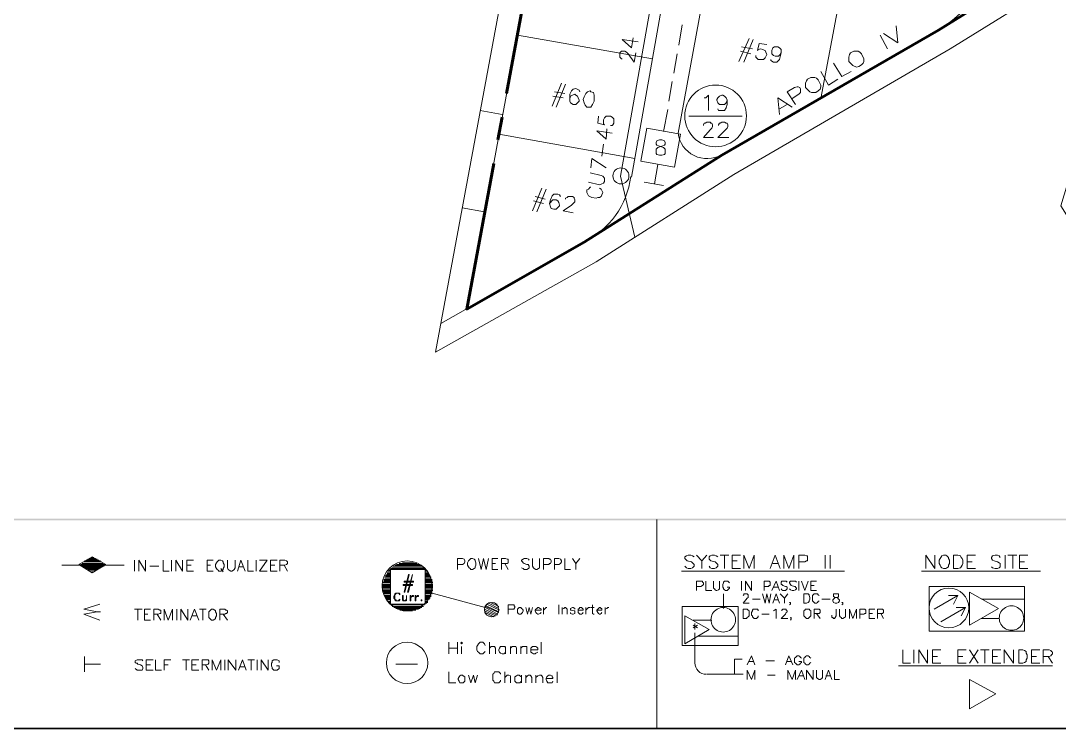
# Model space of a CAD drawing. Header units: millimetres. Extents: x 3.6 to 37.8, y 0.6 to 28.7.
# Drawn here: x 12.86 to 17.98, y 0.56 to 4.05 of the extents above; entities that cross this region are included whole.
import ezdxf

# ---------------------------------------------------------------- set-up
doc = ezdxf.new("R2010")
doc.units = ezdxf.units.MM
for name, color, linetype in [('PDF_0', 7, 'Continuous'), ('PDF_S102$BOUNDARY-NODE', 3, 'Continuous'), ('PDF_S102$NAME-ROAD', 7, 'Continuous'), ('PDF_S102$Passives-TapOffs', 7, 'Continuous'), ('PDF_S102$POLE', 7, 'Continuous'), ('PDF_S102$STRAND', 7, 'Continuous'), ('PDF_S102$Symbols-SelfTerminating', 7, 'Continuous')]:
    doc.layers.add(name, color=color, linetype=linetype)
for name, color, linetype, true_color in [('PDF_S102$Cable-565', 23, 'Continuous', 0xdd8a6d), ('PDF_S102$LOTS', 254, 'Continuous', 0xdcdcdc), ('PDF_S102$ROAD', 8, 'Continuous', 0x7f7f7f), ('PDF_S102$SDU', 157, 'Continuous', 0x396472), ('PDF_S102$Symbols-EndOfLine', 15, 'Continuous', 0x944a4a)]:
    doc.layers.add(name, color=color, linetype=linetype, true_color=true_color)

msp = doc.modelspace()

# ---------------------------------------------------------------- linework, layer by layer
at = {"layer": 'PDF_0', "lineweight": 0, "const_width": 0.00834}
msp.add_lwpolyline([(37.81912, 0.56017), (37.81912, 28.6618), (3.62095, 28.6618), (3.62095, 0.56017)], close=True, dxfattribs=at)
at = {"layer": 'PDF_0', "lineweight": 9}
for points in [[(16.18099, 9.11284), (16.10593, 8.90851), (14.9008, 2.41582), (15.6931, 2.86201), (16.37281, 3.29152), (17.44033, 3.91285), (17.97826, 4.24645), (18.54955, 4.14637), (18.4453, 3.58342), (18.05749, 3.37075), (17.9866, 3.13723), (18.2785, 2.67019), (18.44947, 2.31157), (18.80809, 1.63186), (20.10496, 2.37829), (20.155, 2.65351), (20.62621, 2.56594), (20.80969, 2.31574)], [(15.99334, 1.59016), (15.99334, 0.56017)]]:
    msp.add_lwpolyline(points, dxfattribs=at)
at = {"layer": 'PDF_0', "color": 8, "lineweight": 0, "true_color": 0x7f7f7f}
for points in [[(13.20778, 1.32745), (13.2745, 1.36915), (13.20778, 1.40668), (13.14106, 1.36915)], [(13.83328, 1.39), (13.82911, 1.38583), (13.82494, 1.38166), (13.82077, 1.37749), (13.8166, 1.36915), (13.8166, 1.35664), (13.82077, 1.3483), (13.82494, 1.34413), (13.82911, 1.33996), (13.83328, 1.33579), (13.84162, 1.33579), (13.84996, 1.33996), (13.85413, 1.34413), (13.85413, 1.3483), (13.8583, 1.35664), (13.8583, 1.36915), (13.85413, 1.37749), (13.85413, 1.38166), (13.84996, 1.38583), (13.84162, 1.39)], [(15.07594, 1.39834), (15.07177, 1.39417), (15.0676, 1.39), (15.06343, 1.38583), (15.05926, 1.37749), (15.05926, 1.36498), (15.06343, 1.35664), (15.0676, 1.35247), (15.07177, 1.3483), (15.07594, 1.34413), (15.08428, 1.34413), (15.09262, 1.3483), (15.09679, 1.35247), (15.09679, 1.35664), (15.10096, 1.36498), (15.10096, 1.37749), (15.09679, 1.38583), (15.09679, 1.39), (15.09262, 1.39417), (15.08428, 1.39834)], [(17.40697, 1.41502), (17.39863, 1.41085), (17.39446, 1.40251), (17.39029, 1.39834), (17.38612, 1.39), (17.38612, 1.37332), (17.39029, 1.36498), (17.39446, 1.35664), (17.39863, 1.35247), (17.40697, 1.3483), (17.41948, 1.3483), (17.42365, 1.35247), (17.43199, 1.35664), (17.43199, 1.36498), (17.43616, 1.37332), (17.43616, 1.39), (17.43199, 1.39834), (17.43199, 1.40251), (17.42365, 1.41085), (17.41948, 1.41502)], [(17.45701, 1.3483), (17.45701, 1.41502), (17.47786, 1.41502), (17.49037, 1.41085), (17.49454, 1.40251), (17.49871, 1.39834), (17.50288, 1.39), (17.50288, 1.37332), (17.49871, 1.36498), (17.49454, 1.35664), (17.49037, 1.35247), (17.47786, 1.3483)], [(14.67979, 1.17316), (14.67979, 1.34413), (14.85076, 1.34413), (14.85076, 1.17316)], [(14.76736, 1.31911), (14.74651, 1.23154), (14.75068, 1.23154), (14.77153, 1.31911)], [(14.74651, 1.28158), (14.79238, 1.28158), (14.79238, 1.28575), (14.74651, 1.28575)], [(14.78821, 1.31911), (14.76319, 1.23154), (14.76736, 1.23154)], [(14.74234, 1.2649), (14.78821, 1.2649), (14.78821, 1.26907), (14.74234, 1.26907)], [(17.80729, 1.03972), (17.33608, 1.03972), (17.33608, 1.26073), (17.80729, 1.26073)], [(17.53624, 1.23154), (17.53624, 1.06891), (17.67802, 1.15231)], [(14.72566, 1.19818), (14.72149, 1.19401), (14.71732, 1.18984), (14.70898, 1.18984), (14.70481, 1.19401), (14.70064, 1.19818), (14.70064, 1.20235), (14.70064, 1.21069), (14.70064, 1.21903), (14.70481, 1.2232), (14.70898, 1.22737), (14.71732, 1.22737), (14.72149, 1.2232), (14.72566, 1.21903), (14.72566, 1.2232), (14.72149, 1.22737), (14.71732, 1.22737), (14.70898, 1.22737), (14.70481, 1.22737), (14.70064, 1.2232), (14.70064, 1.21903), (14.69647, 1.21069), (14.69647, 1.20235), (14.70064, 1.19818), (14.70064, 1.19401), (14.70481, 1.18984), (14.70898, 1.18984), (14.71732, 1.18984), (14.72149, 1.18984), (14.72566, 1.19401)], [(14.75902, 1.19401), (14.75485, 1.19401), (14.75068, 1.18984), (14.74651, 1.18984), (14.74234, 1.19401), (14.74234, 1.21486), (14.73817, 1.21486), (14.73817, 1.19401), (14.74234, 1.18984), (14.75068, 1.18984), (14.75485, 1.18984)], [(14.75902, 1.18984), (14.75902, 1.21486)], [(14.77987, 1.18984), (14.77987, 1.21486), (14.7757, 1.21486), (14.7757, 1.18984)], [(14.79238, 1.21486), (14.79238, 1.21069), (14.78821, 1.21069), (14.78404, 1.21069), (14.77987, 1.20652), (14.77987, 1.20235), (14.77987, 1.21069), (14.78404, 1.21069), (14.78821, 1.21486)], [(14.80489, 1.18984), (14.80489, 1.21486), (14.80072, 1.21486), (14.80072, 1.18984)], [(14.8174, 1.21486), (14.8174, 1.21069), (14.81323, 1.21069), (14.80906, 1.21069), (14.80489, 1.20652), (14.80489, 1.20235), (14.80489, 1.21069), (14.80906, 1.21069), (14.81323, 1.21486)], [(14.82991, 1.19401), (14.82991, 1.18984), (14.83408, 1.18984), (14.83408, 1.19401), (14.82991, 1.19401), (14.82991, 1.18984), (14.83408, 1.18984), (14.83408, 1.19401)], [(16.71892, 1.17733), (16.71892, 1.2232), (16.73143, 1.2232), (16.73977, 1.2232), (16.74394, 1.21903), (16.74394, 1.21486), (16.74811, 1.20652), (16.74811, 1.19818), (16.74394, 1.18984), (16.74394, 1.18567), (16.73977, 1.1815), (16.73143, 1.17733)], [(16.87321, 1.2232), (16.86487, 1.2232), (16.86487, 1.21903), (16.86487, 1.21486), (16.86487, 1.21069), (16.87321, 1.20652), (16.88155, 1.20652), (16.88572, 1.20235), (16.88989, 1.19818), (16.89406, 1.19401), (16.89406, 1.18984), (16.88989, 1.1815), (16.88155, 1.17733), (16.87321, 1.17733), (16.86487, 1.1815), (16.8607, 1.18984), (16.8607, 1.19401), (16.86487, 1.19818), (16.86904, 1.20235), (16.87738, 1.20652), (16.88572, 1.20652), (16.88989, 1.21069), (16.88989, 1.21486), (16.88989, 1.21903), (16.88989, 1.2232), (16.88155, 1.2232)], [(13.79575, 1.14814), (13.79158, 1.14397), (13.78741, 1.1398), (13.78324, 1.13563), (13.78324, 1.12729), (13.78324, 1.11478), (13.78324, 1.10644), (13.78741, 1.10227), (13.79158, 1.0981), (13.79575, 1.09393), (13.80409, 1.09393), (13.81243, 1.0981), (13.8166, 1.10227), (13.8166, 1.10644), (13.82077, 1.11478), (13.82077, 1.12729), (13.8166, 1.13563), (13.8166, 1.1398), (13.81243, 1.14397), (13.80409, 1.14814)], [(15.31363, 1.15648), (15.30946, 1.15231), (15.30529, 1.14814), (15.30529, 1.14397), (15.30529, 1.1398), (15.30529, 1.13146), (15.30946, 1.12729), (15.31363, 1.12312), (15.32197, 1.12312), (15.32614, 1.12729), (15.33031, 1.13146), (15.33448, 1.1398), (15.33448, 1.14397), (15.33031, 1.14814), (15.32614, 1.15231), (15.32197, 1.15648)], [(16.39366, 0.96883), (16.11844, 0.96883), (16.11844, 1.16065), (16.39366, 1.16065)], [(16.41868, 1.10227), (16.41868, 1.14814), (16.43536, 1.14814), (16.43953, 1.14814), (16.4437, 1.14397), (16.44787, 1.1398), (16.44787, 1.13146), (16.44787, 1.11895), (16.44787, 1.11478), (16.4437, 1.11061), (16.43953, 1.10644), (16.43536, 1.10227)], [(16.73143, 1.14814), (16.72726, 1.14814), (16.72309, 1.14397), (16.71892, 1.1398), (16.71892, 1.13146), (16.71892, 1.11895), (16.71892, 1.11478), (16.72309, 1.11061), (16.72726, 1.10644), (16.73143, 1.10227), (16.73977, 1.10227), (16.74394, 1.10644), (16.74811, 1.11061), (16.75228, 1.11478), (16.75228, 1.11895), (16.75228, 1.13146), (16.75228, 1.1398), (16.74811, 1.14397), (16.74394, 1.14814), (16.73977, 1.14814)], [(16.13095, 0.97717), (16.13095, 1.11478), (16.25188, 1.04806)], [(15.0259, 0.98134), (15.03007, 0.97717), (15.03424, 0.98134), (15.03007, 0.98551)], [(17.7781, 0.88126), (17.7781, 0.94798), (17.79895, 0.94798), (17.80729, 0.94381), (17.81563, 0.93964), (17.81563, 0.9313), (17.8198, 0.92296), (17.8198, 0.90628), (17.81563, 0.89794), (17.81563, 0.8896), (17.80729, 0.88543), (17.79895, 0.88126)], [(15.0259, 0.82288), (15.02173, 0.81871), (15.01756, 0.81454), (15.01339, 0.8062), (15.01339, 0.80203), (15.01756, 0.79369), (15.02173, 0.78535), (15.0259, 0.78535), (15.03424, 0.78535), (15.03841, 0.78535), (15.04675, 0.79369), (15.04675, 0.80203), (15.04675, 0.8062), (15.04675, 0.81454), (15.03841, 0.81871), (15.03424, 0.82288)], [(17.66551, 0.73114), (17.53624, 0.80203), (17.53624, 0.65608)]]:
    msp.add_lwpolyline(points, close=True, dxfattribs=at)
for points in [[(13.17025, 1.38583), (13.24948, 1.38583)], [(13.17859, 1.39), (13.24114, 1.39)], [(13.18693, 1.39417), (13.2328, 1.39417)], [(13.19527, 1.39834), (13.22446, 1.39834)], [(13.20361, 1.40251), (13.21612, 1.40251)], [(13.41628, 1.39), (13.41628, 1.33579)], [(13.43713, 1.33579), (13.43713, 1.39), (13.47049, 1.33579), (13.47049, 1.39)], [(13.55806, 1.39), (13.55806, 1.33579), (13.58725, 1.33579)], [(13.59976, 1.39), (13.59976, 1.33579)], [(13.62061, 1.33579), (13.62061, 1.39), (13.65397, 1.33579), (13.65397, 1.39)], [(13.70818, 1.33579), (13.67482, 1.33579), (13.67482, 1.39), (13.70818, 1.39)], [(13.80409, 1.33579), (13.7749, 1.33579), (13.7749, 1.39), (13.80409, 1.39)], [(13.87498, 1.39), (13.87498, 1.35247), (13.87915, 1.34413), (13.88332, 1.33996), (13.89166, 1.33579), (13.89583, 1.33579), (13.90417, 1.33996), (13.90834, 1.34413), (13.91251, 1.35247), (13.91251, 1.39)], [(13.92502, 1.33579), (13.9417, 1.39), (13.96255, 1.33579)], [(13.97506, 1.39), (13.97506, 1.33579), (14.00425, 1.33579)], [(14.01676, 1.39), (14.01676, 1.33579)], [(14.07097, 1.33579), (14.03344, 1.33579), (14.07097, 1.39), (14.03344, 1.39)], [(14.12101, 1.33579), (14.08765, 1.33579), (14.08765, 1.39), (14.12101, 1.39)], [(14.13352, 1.33579), (14.13352, 1.39), (14.15854, 1.39), (14.16688, 1.38583), (14.17105, 1.38166), (14.17105, 1.37332), (14.16688, 1.36915), (14.15854, 1.36498), (14.13352, 1.36498)], [(15.00922, 1.34413), (15.00922, 1.39834), (15.03424, 1.39834), (15.04258, 1.39417), (15.04675, 1.38583), (15.04675, 1.38166), (15.04258, 1.37332), (15.03424, 1.36915), (15.00922, 1.36915)], [(15.11347, 1.39834), (15.12598, 1.34413), (15.13849, 1.39834), (15.151, 1.34413), (15.16351, 1.39834)], [(15.20938, 1.34413), (15.18019, 1.34413), (15.18019, 1.39834), (15.20938, 1.39834)], [(15.22606, 1.34413), (15.22606, 1.39834), (15.24691, 1.39834), (15.25525, 1.39417), (15.25942, 1.39417), (15.25942, 1.38583), (15.25942, 1.38166), (15.25942, 1.37749), (15.25525, 1.37332), (15.24691, 1.37332), (15.22606, 1.37332)], [(15.36367, 1.39), (15.3595, 1.39417), (15.35116, 1.39834), (15.33865, 1.39834), (15.33448, 1.39417), (15.32614, 1.39), (15.32614, 1.38583), (15.33031, 1.38166), (15.33448, 1.37749), (15.33865, 1.37332), (15.35116, 1.36915), (15.3595, 1.36915), (15.3595, 1.36498), (15.36367, 1.36081), (15.36367, 1.35247), (15.3595, 1.3483), (15.35116, 1.34413), (15.33865, 1.34413), (15.33448, 1.3483), (15.32614, 1.35247)], [(15.38035, 1.39834), (15.38035, 1.36081), (15.38452, 1.35247), (15.38869, 1.3483), (15.39703, 1.34413), (15.4012, 1.34413), (15.40954, 1.3483), (15.41371, 1.35247), (15.41371, 1.36081), (15.41371, 1.39834)], [(15.43456, 1.34413), (15.43456, 1.39834), (15.45958, 1.39834), (15.46375, 1.39417), (15.46792, 1.39417), (15.47209, 1.38583), (15.47209, 1.38166), (15.46792, 1.37332), (15.46375, 1.37332), (15.45958, 1.36915), (15.43456, 1.36915)], [(15.48877, 1.34413), (15.48877, 1.39834), (15.50962, 1.39834), (15.51796, 1.39417), (15.52213, 1.38583), (15.52213, 1.38166), (15.51796, 1.37332), (15.50962, 1.36915), (15.48877, 1.36915)], [(15.53881, 1.39834), (15.53881, 1.34413), (15.568, 1.34413)], [(15.57634, 1.39834), (15.59302, 1.37332), (15.59302, 1.34413)], [(15.61387, 1.39834), (15.59302, 1.37332)], [(16.17682, 1.40668), (16.16848, 1.41085), (16.16014, 1.41502), (16.14763, 1.41502), (16.13929, 1.41085), (16.13095, 1.40668), (16.13095, 1.39834), (16.13512, 1.39417), (16.13929, 1.39), (16.14346, 1.38583), (16.16431, 1.38166), (16.16848, 1.37749), (16.17265, 1.37332), (16.17682, 1.36915), (16.17682, 1.36081), (16.16848, 1.35247), (16.16014, 1.3483), (16.14763, 1.3483), (16.13929, 1.35247), (16.13095, 1.36081)], [(16.18933, 1.41502), (16.21435, 1.38583), (16.21435, 1.3483)], [(16.23937, 1.41502), (16.21435, 1.38583)], [(16.29358, 1.40668), (16.28524, 1.41085), (16.2769, 1.41502), (16.26439, 1.41502), (16.25605, 1.41085), (16.25188, 1.40668), (16.25188, 1.39834), (16.25188, 1.39417), (16.25605, 1.39), (16.26022, 1.38583), (16.28107, 1.38166), (16.28524, 1.37749), (16.28941, 1.37332), (16.29358, 1.36915), (16.29358, 1.36081), (16.28524, 1.35247), (16.2769, 1.3483), (16.26439, 1.3483), (16.25605, 1.35247), (16.25188, 1.36081)], [(16.30609, 1.41502), (16.34779, 1.41502)], [(16.32694, 1.41502), (16.32694, 1.3483)], [(16.40617, 1.3483), (16.36447, 1.3483), (16.36447, 1.41502), (16.40617, 1.41502)], [(16.36447, 1.38583), (16.38949, 1.38583)], [(16.42285, 1.3483), (16.42285, 1.41502), (16.44787, 1.3483), (16.47289, 1.41502), (16.47289, 1.3483)], [(16.55212, 1.3483), (16.57714, 1.41502), (16.60216, 1.3483)], [(16.61884, 1.3483), (16.61884, 1.41502), (16.64386, 1.3483), (16.66888, 1.41502), (16.66888, 1.3483)], [(16.6939, 1.3483), (16.6939, 1.41502), (16.72309, 1.41502), (16.73143, 1.41085), (16.7356, 1.41085), (16.7356, 1.40251), (16.7356, 1.39417), (16.7356, 1.38583), (16.73143, 1.38583), (16.72309, 1.38166), (16.6939, 1.38166)], [(16.82317, 1.41502), (16.82317, 1.3483)], [(16.84819, 1.41502), (16.84819, 1.3483)], [(17.3194, 1.3483), (17.3194, 1.41502), (17.36527, 1.3483), (17.36527, 1.41502)], [(17.56543, 1.3483), (17.52373, 1.3483), (17.52373, 1.41502), (17.56543, 1.41502)], [(17.68636, 1.40251), (17.68219, 1.41085), (17.67385, 1.41502), (17.66134, 1.41502), (17.64883, 1.41085), (17.64466, 1.40251), (17.64466, 1.39834), (17.64883, 1.39), (17.65717, 1.38583), (17.67385, 1.38166), (17.68219, 1.37749), (17.68636, 1.37332), (17.68636, 1.36915), (17.68636, 1.35664), (17.68219, 1.35247), (17.67385, 1.3483), (17.66134, 1.3483), (17.64883, 1.35247), (17.64466, 1.35664)], [(17.71138, 1.41502), (17.71138, 1.3483)], [(17.72389, 1.41502), (17.76976, 1.41502)], [(17.74891, 1.41502), (17.74891, 1.3483)], [(17.82397, 1.3483), (17.78227, 1.3483), (17.78227, 1.41502), (17.82397, 1.41502)], [(13.05766, 1.36498), (13.36624, 1.36498)], [(13.14523, 1.36498), (13.2745, 1.36498)], [(13.1494, 1.36915), (13.27033, 1.36915)], [(13.15357, 1.36081), (13.26616, 1.36081)], [(13.15774, 1.37332), (13.26199, 1.37332)], [(13.16191, 1.35664), (13.25782, 1.35664)], [(13.16608, 1.38166), (13.25365, 1.38166)], [(13.17025, 1.35247), (13.24948, 1.35247)], [(13.17859, 1.3483), (13.24114, 1.3483)], [(13.18693, 1.34413), (13.2328, 1.34413)], [(13.19527, 1.33996), (13.22446, 1.33996)], [(13.49134, 1.36081), (13.53721, 1.36081)], [(13.67482, 1.36498), (13.69567, 1.36498)], [(13.7749, 1.36498), (13.79158, 1.36498)], [(13.84162, 1.3483), (13.85413, 1.33162)], [(13.92919, 1.35664), (13.95421, 1.35664)], [(14.08765, 1.36498), (14.1085, 1.36498)], [(14.15437, 1.36498), (14.17105, 1.33579)], [(14.66728, 1.33579), (14.67979, 1.33579)], [(14.67145, 1.33996), (14.67979, 1.33996)], [(14.67562, 1.34413), (14.67979, 1.34413)], [(14.67979, 1.3483), (14.85076, 1.3483)], [(14.68813, 1.35247), (14.84242, 1.35247)], [(14.6923, 1.36081), (14.83825, 1.36081)], [(14.70064, 1.36498), (14.82991, 1.36498)], [(14.70898, 1.36915), (14.82157, 1.36915)], [(14.72149, 1.37332), (14.80906, 1.37332)], [(14.73817, 1.37749), (14.79238, 1.37749)], [(14.85076, 1.34413), (14.85493, 1.34413)], [(14.85076, 1.33996), (14.8591, 1.33996)], [(14.85076, 1.33579), (14.86327, 1.33579)], [(15.18019, 1.37332), (15.19687, 1.37332)], [(15.24274, 1.37332), (15.25942, 1.34413)], [(16.11427, 1.33579), (16.91908, 1.33579)], [(16.56463, 1.37332), (16.59382, 1.37332)], [(17.29855, 1.33579), (17.88652, 1.33579)], [(17.52373, 1.38166), (17.54875, 1.38166)], [(17.78227, 1.38166), (17.80729, 1.38166)], [(13.20361, 1.33162), (13.21612, 1.33162)], [(14.64226, 1.28158), (14.67979, 1.28158)], [(14.64643, 1.29409), (14.67979, 1.29409)], [(14.64643, 1.28992), (14.67979, 1.28992)], [(14.64643, 1.28575), (14.67979, 1.28575)], [(14.6506, 1.3066), (14.67979, 1.3066)], [(14.6506, 1.29826), (14.67979, 1.29826)], [(14.65477, 1.31494), (14.67979, 1.31494)], [(14.65477, 1.31077), (14.67979, 1.31077)], [(14.65894, 1.31911), (14.67979, 1.31911)], [(14.66311, 1.32745), (14.67979, 1.32745)], [(14.66311, 1.32328), (14.67979, 1.32328)], [(14.85076, 1.32745), (14.86744, 1.32745)], [(14.85076, 1.32328), (14.86744, 1.32328)], [(14.85076, 1.31911), (14.87161, 1.31911)], [(14.85076, 1.31494), (14.87578, 1.31494)], [(14.85076, 1.31077), (14.87578, 1.31077)], [(14.85076, 1.3066), (14.87995, 1.3066)], [(14.85076, 1.29826), (14.87995, 1.29826)], [(14.85076, 1.29409), (14.88412, 1.29409)], [(14.85076, 1.28992), (14.88412, 1.28992)], [(14.85076, 1.28575), (14.88412, 1.28575)], [(14.85076, 1.28158), (14.88829, 1.28158)], [(16.18933, 1.23988), (16.18933, 1.28575), (16.21018, 1.28575), (16.21852, 1.28575), (16.21852, 1.28158), (16.22269, 1.27741), (16.22269, 1.26907), (16.21852, 1.2649), (16.21018, 1.26073), (16.18933, 1.26073)], [(16.2352, 1.28575), (16.2352, 1.23988), (16.26439, 1.23988)], [(16.27273, 1.28575), (16.27273, 1.25239), (16.2769, 1.24822), (16.28107, 1.24405), (16.28524, 1.23988), (16.28941, 1.23988), (16.29775, 1.24405), (16.30192, 1.24822), (16.30192, 1.25239), (16.30192, 1.28575)], [(16.35196, 1.27741), (16.34779, 1.28158), (16.34362, 1.28575), (16.33945, 1.28575), (16.33111, 1.28575), (16.32694, 1.28575), (16.32277, 1.28158), (16.32277, 1.27741), (16.3186, 1.26907), (16.3186, 1.25656), (16.32277, 1.25239), (16.32277, 1.24822), (16.32694, 1.24405), (16.33111, 1.23988), (16.33945, 1.23988), (16.34362, 1.24405), (16.34779, 1.24822), (16.35196, 1.25239), (16.35196, 1.25656), (16.33945, 1.25656)], [(16.41034, 1.28575), (16.41034, 1.23988)], [(16.43119, 1.23988), (16.43119, 1.28575), (16.46038, 1.23988), (16.46038, 1.28575)], [(16.52293, 1.23988), (16.52293, 1.28575), (16.54378, 1.28575), (16.54795, 1.28575), (16.55212, 1.28158), (16.55212, 1.27741), (16.55212, 1.26907), (16.55212, 1.2649), (16.54795, 1.2649), (16.54378, 1.26073), (16.52293, 1.26073)], [(16.56046, 1.23988), (16.58131, 1.28575), (16.59799, 1.23988)], [(16.63552, 1.28158), (16.63135, 1.28575), (16.62718, 1.28575), (16.61467, 1.28575), (16.6105, 1.28575), (16.60633, 1.28158), (16.60633, 1.27741), (16.60633, 1.26907), (16.6105, 1.26907), (16.61467, 1.2649), (16.62718, 1.26073), (16.63135, 1.26073), (16.63552, 1.25656), (16.63552, 1.25239), (16.63552, 1.24822), (16.63135, 1.24405), (16.62718, 1.23988), (16.61467, 1.23988), (16.6105, 1.24405), (16.60633, 1.24822)], [(16.68139, 1.28158), (16.67722, 1.28575), (16.66888, 1.28575), (16.66054, 1.28575), (16.6522, 1.28575), (16.64803, 1.28158), (16.64803, 1.27741), (16.6522, 1.26907), (16.65637, 1.2649), (16.67305, 1.26073), (16.67722, 1.26073), (16.67722, 1.25656), (16.68139, 1.25239), (16.68139, 1.24822), (16.67722, 1.24405), (16.66888, 1.23988), (16.66054, 1.23988), (16.6522, 1.24405), (16.64803, 1.24822)], [(16.6939, 1.28575), (16.6939, 1.23988)], [(16.70641, 1.28575), (16.72309, 1.23988), (16.73977, 1.28575)], [(16.78147, 1.23988), (16.75228, 1.23988), (16.75228, 1.28575), (16.78147, 1.28575)], [(14.64226, 1.27741), (14.67979, 1.27741)], [(14.64226, 1.26907), (14.67979, 1.26907)], [(14.64226, 1.2649), (14.67979, 1.2649)], [(14.64226, 1.26073), (14.67979, 1.26073)], [(14.64226, 1.25656), (14.67979, 1.25656)], [(14.64226, 1.25239), (14.67979, 1.25239)], [(14.64226, 1.24405), (14.67979, 1.24405)], [(14.64226, 1.23988), (14.67979, 1.23988)], [(14.64226, 1.23571), (14.67979, 1.23571)], [(14.64643, 1.23154), (14.67979, 1.23154)], [(14.85076, 1.27741), (14.88829, 1.27741)], [(14.85076, 1.26907), (14.88829, 1.26907)], [(14.85076, 1.2649), (14.88829, 1.2649)], [(14.85076, 1.26073), (14.88829, 1.26073)], [(14.85076, 1.25656), (14.88829, 1.25656)], [(14.85076, 1.25239), (14.88829, 1.25239)], [(14.85076, 1.24405), (14.88829, 1.24405)], [(14.85076, 1.23988), (14.88829, 1.23988)], [(14.85076, 1.23571), (14.88412, 1.23571)], [(14.85076, 1.23154), (14.88412, 1.23154)], [(16.5688, 1.25656), (16.58965, 1.25656)], [(16.75228, 1.2649), (16.76896, 1.2649)], [(14.64643, 1.22737), (14.67979, 1.22737)], [(14.64643, 1.2232), (14.67979, 1.2232)], [(14.6506, 1.21486), (14.67979, 1.21486)], [(14.6506, 1.21069), (14.67979, 1.21069)], [(14.65477, 1.20652), (14.67979, 1.20652)], [(14.65477, 1.20235), (14.67979, 1.20235)], [(14.65894, 1.19818), (14.67979, 1.19818)], [(14.66311, 1.19401), (14.67979, 1.19401)], [(14.66728, 1.18567), (14.67979, 1.18567)], [(14.66728, 1.1815), (14.67979, 1.1815)], [(14.85076, 1.22737), (14.88412, 1.22737), (15.14683, 1.15648), (15.20938, 1.12312)], [(14.85076, 1.2232), (14.88412, 1.2232)], [(14.85076, 1.21486), (14.87995, 1.21486)], [(14.85076, 1.21069), (14.87995, 1.21069)], [(14.85076, 1.20652), (14.87578, 1.20652)], [(14.85076, 1.20235), (14.87578, 1.20235)], [(14.85076, 1.19818), (14.87161, 1.19818)], [(14.85076, 1.19401), (14.86744, 1.19401)], [(14.85076, 1.18567), (14.86327, 1.18567)], [(14.85076, 1.1815), (14.86327, 1.1815)], [(15.21355, 1.16065), (15.17185, 1.1815)], [(15.20521, 1.17316), (15.18436, 1.1815)], [(16.32277, 1.15231), (16.32277, 1.2232)], [(16.41868, 1.21486), (16.42285, 1.21903), (16.42285, 1.2232), (16.42702, 1.2232), (16.43536, 1.2232), (16.43953, 1.2232), (16.4437, 1.21903), (16.4437, 1.21486), (16.4437, 1.21069), (16.4437, 1.20652), (16.43953, 1.20235), (16.41868, 1.17733), (16.44787, 1.17733)], [(16.46455, 1.19818), (16.50208, 1.19818)], [(16.51459, 1.2232), (16.5271, 1.17733), (16.53544, 1.2232), (16.54795, 1.17733), (16.55629, 1.2232)], [(16.56463, 1.17733), (16.58131, 1.2232), (16.59799, 1.17733)], [(16.57297, 1.19401), (16.59382, 1.19401)], [(16.60216, 1.2232), (16.62301, 1.20235), (16.62301, 1.17733)], [(16.63969, 1.2232), (16.62301, 1.20235)], [(16.6522, 1.1815), (16.6522, 1.17733), (16.64803, 1.1815), (16.6522, 1.1815), (16.6522, 1.17733), (16.6522, 1.17316), (16.64803, 1.16899)], [(16.79398, 1.21486), (16.78981, 1.21903), (16.78564, 1.2232), (16.78147, 1.2232), (16.77313, 1.2232), (16.76896, 1.2232), (16.76479, 1.21903), (16.76062, 1.21486), (16.76062, 1.20652), (16.76062, 1.19818), (16.76062, 1.18984), (16.76479, 1.18567), (16.76896, 1.1815), (16.77313, 1.17733), (16.78147, 1.17733), (16.78564, 1.1815), (16.78981, 1.18567), (16.79398, 1.18984)], [(16.80649, 1.19818), (16.84819, 1.19818)], [(16.91074, 1.1815), (16.91074, 1.17733), (16.90657, 1.1815), (16.91074, 1.1815), (16.91074, 1.17733), (16.91074, 1.17316), (16.90657, 1.16899)], [(17.3611, 1.14814), (17.47786, 1.21486), (17.43199, 1.21486)], [(17.47786, 1.21486), (17.45701, 1.17316)], [(17.59462, 1.19818), (17.80729, 1.19818)], [(13.2328, 1.13563), (13.16608, 1.14814), (13.24531, 1.17316)], [(13.24531, 1.09393), (13.16608, 1.12312), (13.2328, 1.13563), (13.24948, 1.13563)], [(13.41628, 1.14814), (13.45381, 1.14814)], [(13.43296, 1.14814), (13.43296, 1.09393)], [(13.49551, 1.09393), (13.46632, 1.09393), (13.46632, 1.14814), (13.49551, 1.14814)], [(13.51219, 1.09393), (13.51219, 1.14814), (13.53304, 1.14814), (13.54138, 1.14397), (13.54555, 1.14397), (13.54555, 1.1398), (13.54555, 1.13146), (13.54555, 1.12729), (13.54138, 1.12729), (13.53304, 1.12312), (13.51219, 1.12312)], [(13.56223, 1.09393), (13.56223, 1.14814), (13.58308, 1.09393), (13.60393, 1.14814), (13.60393, 1.09393)], [(13.62478, 1.14814), (13.62478, 1.09393)], [(13.64563, 1.09393), (13.64563, 1.14814), (13.67899, 1.09393), (13.67899, 1.14814)], [(13.6915, 1.09393), (13.71235, 1.14814), (13.7332, 1.09393)], [(13.73737, 1.14814), (13.77073, 1.14814)], [(13.75405, 1.14814), (13.75405, 1.09393)], [(13.83745, 1.09393), (13.83745, 1.14814), (13.86247, 1.14814), (13.86664, 1.14397), (13.87081, 1.14397), (13.87498, 1.1398), (13.87498, 1.13146), (13.87081, 1.12729), (13.86664, 1.12729), (13.86247, 1.12312), (13.83745, 1.12312)], [(14.67145, 1.17733), (14.67979, 1.17733)], [(14.67562, 1.17316), (14.67979, 1.17316)], [(14.68396, 1.16899), (14.84659, 1.16899)], [(14.68813, 1.16065), (14.84242, 1.16065)], [(14.69647, 1.15648), (14.83408, 1.15648)], [(14.70481, 1.15231), (14.82574, 1.15231)], [(14.71315, 1.14814), (14.8174, 1.14814)], [(14.72566, 1.14397), (14.80489, 1.14397)], [(14.74234, 1.1398), (14.78821, 1.1398)], [(14.85076, 1.17733), (14.8591, 1.17733)], [(14.85076, 1.17316), (14.85076, 1.17316)], [(15.20521, 1.11895), (15.14266, 1.14814)], [(15.19687, 1.11478), (15.14266, 1.1398)], [(15.21355, 1.13146), (15.14683, 1.16065)], [(15.18853, 1.11061), (15.14683, 1.13146)], [(15.21355, 1.13563), (15.151, 1.16482)], [(15.21772, 1.14397), (15.15517, 1.17316)], [(15.21355, 1.15231), (15.16351, 1.17733)], [(15.25942, 1.12312), (15.25942, 1.16899), (15.28027, 1.16899), (15.28861, 1.16899), (15.28861, 1.16482), (15.29278, 1.16065), (15.29278, 1.15648), (15.28861, 1.15231), (15.28861, 1.14814), (15.28027, 1.14814), (15.25942, 1.14814)], [(15.34699, 1.15648), (15.35533, 1.12312), (15.36367, 1.15648), (15.37201, 1.12312), (15.38035, 1.15648)], [(15.39286, 1.14397), (15.42205, 1.14397), (15.42205, 1.14814), (15.41788, 1.15231), (15.40954, 1.15648), (15.40537, 1.15648), (15.4012, 1.15231), (15.39703, 1.14814), (15.39286, 1.14397), (15.39286, 1.1398), (15.39703, 1.13146), (15.4012, 1.12729), (15.40537, 1.12312), (15.40954, 1.12312), (15.41788, 1.12729), (15.42205, 1.13146)], [(15.43456, 1.15648), (15.43456, 1.12312)], [(15.43456, 1.14397), (15.43873, 1.14814), (15.4429, 1.15231), (15.44707, 1.15648), (15.45124, 1.15648)], [(15.50962, 1.16899), (15.50962, 1.12312)], [(15.5263, 1.15648), (15.5263, 1.12312)], [(15.5263, 1.14814), (15.53464, 1.15231), (15.53881, 1.15648), (15.54298, 1.15648), (15.54715, 1.15231), (15.55132, 1.14814), (15.55132, 1.12312)], [(15.58885, 1.14814), (15.58885, 1.15231), (15.58051, 1.15648), (15.57634, 1.15648), (15.568, 1.15231), (15.568, 1.14814), (15.568, 1.14397), (15.57217, 1.14397), (15.58468, 1.1398), (15.58885, 1.1398), (15.58885, 1.13563), (15.58885, 1.13146), (15.58885, 1.12729), (15.58051, 1.12312), (15.57634, 1.12312), (15.568, 1.12729), (15.568, 1.13146)], [(15.60553, 1.14397), (15.63055, 1.14397), (15.63055, 1.14814), (15.62638, 1.15231), (15.62221, 1.15648), (15.61387, 1.15648), (15.6097, 1.15231), (15.60553, 1.14814), (15.60553, 1.14397), (15.60553, 1.1398), (15.60553, 1.13146), (15.6097, 1.12729), (15.61387, 1.12312), (15.62221, 1.12312), (15.62638, 1.12729), (15.63055, 1.13146)], [(15.64306, 1.15648), (15.64306, 1.12312)], [(15.64306, 1.14397), (15.64723, 1.14814), (15.6514, 1.15231), (15.65557, 1.15648), (15.66391, 1.15648)], [(15.66808, 1.15648), (15.68476, 1.15648)], [(15.67642, 1.16899), (15.67642, 1.13563), (15.67642, 1.12729), (15.68059, 1.12312), (15.68476, 1.12312)], [(15.69727, 1.14397), (15.72229, 1.14397), (15.72229, 1.14814), (15.72229, 1.15231), (15.71812, 1.15231), (15.71395, 1.15648), (15.70978, 1.15648), (15.70561, 1.15231), (15.70144, 1.14814), (15.69727, 1.14397), (15.69727, 1.1398), (15.70144, 1.13146), (15.70561, 1.12729), (15.70978, 1.12312), (15.71395, 1.12312), (15.71812, 1.12729), (15.72229, 1.13146)], [(15.73897, 1.15648), (15.73897, 1.12312)], [(15.73897, 1.14397), (15.73897, 1.14814), (15.74731, 1.15231), (15.75148, 1.15648), (15.75565, 1.15648)], [(16.49374, 1.1398), (16.49374, 1.14397), (16.48957, 1.14814), (16.4854, 1.14814), (16.47289, 1.14814), (16.46872, 1.14814), (16.46455, 1.14397), (16.46455, 1.1398), (16.46038, 1.13146), (16.46038, 1.11895), (16.46455, 1.11478), (16.46455, 1.11061), (16.46872, 1.10644), (16.47289, 1.10227), (16.4854, 1.10227), (16.48957, 1.10644), (16.49374, 1.11061), (16.49374, 1.11478)], [(16.5688, 1.1398), (16.57297, 1.14397), (16.58131, 1.14814), (16.58131, 1.10227)], [(16.6105, 1.1398), (16.6105, 1.14397), (16.61467, 1.14814), (16.61884, 1.14814), (16.62718, 1.14814), (16.63135, 1.14814), (16.63135, 1.14397), (16.63552, 1.1398), (16.63552, 1.13563), (16.63135, 1.13146), (16.62718, 1.12312), (16.60633, 1.10227), (16.63969, 1.10227)], [(16.76896, 1.10227), (16.76896, 1.14814), (16.78981, 1.14814), (16.79398, 1.14814), (16.79815, 1.14397), (16.79815, 1.1398), (16.79815, 1.13563), (16.79815, 1.13146), (16.79398, 1.12729), (16.78981, 1.12729), (16.76896, 1.12729)], [(16.78147, 1.12729), (16.79815, 1.10227)], [(16.87738, 1.14814), (16.87738, 1.11478), (16.87321, 1.10644), (16.86904, 1.10227), (16.86487, 1.10227), (16.8607, 1.10644), (16.85653, 1.10644), (16.85653, 1.11478), (16.85653, 1.11895)], [(16.89406, 1.14814), (16.89406, 1.11478), (16.89823, 1.11061), (16.9024, 1.10644), (16.90657, 1.10227), (16.91074, 1.10227), (16.91908, 1.10644), (16.92325, 1.11061), (16.92325, 1.11478), (16.92325, 1.14814)], [(16.9441, 1.10227), (16.9441, 1.14814), (16.96078, 1.10227), (16.97746, 1.14814), (16.97746, 1.10227)], [(16.99414, 1.10227), (16.99414, 1.14814), (17.01499, 1.14814), (17.01916, 1.14814), (17.02333, 1.14397), (17.02333, 1.1398), (17.02333, 1.13563), (17.02333, 1.12729), (17.01916, 1.12729), (17.01499, 1.12312), (16.99414, 1.12312)], [(17.0692, 1.10227), (17.04001, 1.10227), (17.04001, 1.14814), (17.0692, 1.14814)], [(17.04001, 1.12729), (17.05669, 1.12729)], [(17.08171, 1.10227), (17.08171, 1.14814), (17.10256, 1.14814), (17.10673, 1.14814), (17.1109, 1.14397), (17.1109, 1.1398), (17.1109, 1.13563), (17.1109, 1.13146), (17.10673, 1.12729), (17.10256, 1.12729), (17.08171, 1.12729)], [(17.09839, 1.12729), (17.1109, 1.10227)], [(17.39446, 1.08559), (17.51539, 1.15648)], [(17.46952, 1.15648), (17.51539, 1.15648), (17.49454, 1.11478)], [(13.46632, 1.12312), (13.483, 1.12312)], [(13.52887, 1.12312), (13.54555, 1.09393)], [(13.69984, 1.11478), (13.72486, 1.11478)], [(13.85413, 1.12312), (13.87498, 1.09393)], [(15.17602, 1.11061), (15.15517, 1.11895)], [(16.26439, 1.09393), (16.17265, 1.09393)], [(16.18099, 1.07725), (16.18099, 1.04806)], [(16.51042, 1.12312), (16.54795, 1.12312)], [(16.65637, 1.10644), (16.65637, 1.10227), (16.6522, 1.10644), (16.65637, 1.10644), (16.65637, 1.10227), (16.65637, 1.0981), (16.6522, 1.09393)], [(17.68219, 1.10227), (17.59462, 1.10227)], [(16.17265, 1.06891), (16.1935, 1.0564)], [(16.1935, 1.06891), (16.17265, 1.0564)], [(16.18099, 0.88126), (16.18099, 1.03138)], [(14.96752, 0.98551), (14.96752, 0.92713)], [(15.00922, 0.98551), (15.00922, 0.92713)], [(15.14683, 0.96883), (15.14266, 0.97717), (15.13849, 0.98134), (15.13432, 0.98551), (15.12181, 0.98551), (15.11764, 0.98134), (15.11347, 0.97717), (15.1093, 0.96883), (15.10513, 0.96466), (15.10513, 0.94798), (15.1093, 0.93964), (15.11347, 0.93547), (15.11764, 0.9313), (15.12181, 0.92713), (15.13432, 0.92713), (15.13849, 0.9313), (15.14266, 0.93547), (15.14683, 0.93964)], [(15.16768, 0.98551), (15.16768, 0.92713)], [(15.42205, 0.98551), (15.42205, 0.92713)], [(16.1935, 1.0147), (16.39366, 1.0147)], [(14.96752, 0.95632), (15.00922, 0.95632)], [(15.03007, 0.96466), (15.03007, 0.92713)], [(15.16768, 0.95632), (15.17602, 0.96466), (15.18019, 0.96466), (15.18853, 0.96466), (15.1927, 0.96466), (15.19687, 0.95632), (15.19687, 0.92713)], [(15.24691, 0.95632), (15.24274, 0.96466), (15.23857, 0.96466), (15.23023, 0.96466), (15.22189, 0.96466), (15.21772, 0.95632), (15.21355, 0.94798), (15.21355, 0.94381), (15.21772, 0.93547), (15.22189, 0.9313), (15.23023, 0.92713), (15.23857, 0.92713), (15.24274, 0.9313), (15.24691, 0.93547)], [(15.24691, 0.96466), (15.24691, 0.92713)], [(15.27193, 0.96466), (15.27193, 0.92713)], [(15.27193, 0.95632), (15.28027, 0.96466), (15.28444, 0.96466), (15.29278, 0.96466), (15.29695, 0.96466), (15.30112, 0.95632), (15.30112, 0.92713)], [(15.32197, 0.96466), (15.32197, 0.92713)], [(15.32197, 0.95632), (15.33031, 0.96466), (15.33448, 0.96466), (15.34282, 0.96466), (15.35116, 0.96466), (15.35116, 0.95632), (15.35116, 0.92713)], [(15.37201, 0.94798), (15.40537, 0.94798), (15.40537, 0.95632), (15.4012, 0.96049), (15.39703, 0.96466), (15.39286, 0.96466), (15.38452, 0.96466), (15.38035, 0.96466), (15.37201, 0.95632), (15.37201, 0.94798), (15.37201, 0.94381), (15.37201, 0.93547), (15.38035, 0.9313), (15.38452, 0.92713), (15.39286, 0.92713), (15.39703, 0.9313), (15.40537, 0.93547)], [(17.20681, 0.94798), (17.20681, 0.88126), (17.24434, 0.88126)], [(17.26102, 0.94798), (17.26102, 0.88126)], [(17.28604, 0.88126), (17.28604, 0.94798), (17.32774, 0.88126), (17.32774, 0.94798)], [(17.39446, 0.88126), (17.35276, 0.88126), (17.35276, 0.94798), (17.39446, 0.94798)], [(17.51956, 0.88126), (17.47786, 0.88126), (17.47786, 0.94798), (17.51956, 0.94798)], [(17.53624, 0.94798), (17.57794, 0.88126)], [(17.57794, 0.94798), (17.53624, 0.88126)], [(17.59045, 0.94798), (17.63215, 0.94798)], [(17.6113, 0.94798), (17.6113, 0.88126)], [(17.69053, 0.88126), (17.64883, 0.88126), (17.64883, 0.94798), (17.69053, 0.94798)], [(17.70721, 0.88126), (17.70721, 0.94798), (17.75308, 0.88126), (17.75308, 0.94798)], [(17.88235, 0.88126), (17.84065, 0.88126), (17.84065, 0.94798), (17.88235, 0.94798)], [(17.89903, 0.88126), (17.89903, 0.94798), (17.92822, 0.94798), (17.93656, 0.94381), (17.94073, 0.93964), (17.9449, 0.93547), (17.9449, 0.92713), (17.94073, 0.92296), (17.93656, 0.91879), (17.92822, 0.91462), (17.89903, 0.91462)], [(13.17025, 0.91462), (13.17025, 0.83956)], [(13.17025, 0.87709), (13.24948, 0.87709)], [(13.45798, 0.89377), (13.45381, 0.89794), (13.44547, 0.89794), (13.43296, 0.89794), (13.42879, 0.89794), (13.42045, 0.89377), (13.42045, 0.88543), (13.42462, 0.88126), (13.42879, 0.88126), (13.43296, 0.87709), (13.44547, 0.87292), (13.45381, 0.86875), (13.45798, 0.86041), (13.45798, 0.85624), (13.45381, 0.8479), (13.44547, 0.8479), (13.43296, 0.8479), (13.42879, 0.8479), (13.42045, 0.85624)], [(13.50802, 0.8479), (13.47466, 0.8479), (13.47466, 0.89794), (13.50802, 0.89794)], [(13.47466, 0.87292), (13.49551, 0.87292)], [(13.52053, 0.89794), (13.52053, 0.8479), (13.54972, 0.8479)], [(13.56223, 0.8479), (13.56223, 0.89794), (13.59559, 0.89794)], [(13.56223, 0.87292), (13.58308, 0.87292)], [(13.65397, 0.89794), (13.68733, 0.89794)], [(13.67065, 0.89794), (13.67065, 0.8479)], [(13.7332, 0.8479), (13.69984, 0.8479), (13.69984, 0.89794), (13.7332, 0.89794)], [(13.69984, 0.87292), (13.72069, 0.87292)], [(13.74988, 0.8479), (13.74988, 0.89794), (13.77073, 0.89794), (13.77907, 0.89794), (13.78324, 0.89377), (13.78324, 0.8896), (13.78324, 0.88543), (13.78324, 0.88126), (13.77907, 0.87709), (13.77073, 0.87292), (13.74988, 0.87292)], [(13.76656, 0.87292), (13.78324, 0.8479)], [(13.79992, 0.8479), (13.79992, 0.89794), (13.82077, 0.8479), (13.84162, 0.89794), (13.84162, 0.8479)], [(13.86247, 0.89794), (13.86247, 0.8479)], [(13.87915, 0.8479), (13.87915, 0.89794), (13.91668, 0.8479), (13.91668, 0.89794)], [(13.92919, 0.8479), (13.95004, 0.89794), (13.96672, 0.8479)], [(13.97506, 0.89794), (14.00842, 0.89794)], [(13.99174, 0.89794), (13.99174, 0.8479)], [(14.02093, 0.89794), (14.02093, 0.8479)], [(14.04178, 0.8479), (14.04178, 0.89794), (14.07514, 0.8479), (14.07514, 0.89794)], [(14.12935, 0.88543), (14.12935, 0.89377), (14.12101, 0.89794), (14.11684, 0.89794), (14.1085, 0.89794), (14.10433, 0.89794), (14.09599, 0.89377), (14.09599, 0.88543), (14.09182, 0.88126), (14.09182, 0.86875), (14.09599, 0.86041), (14.09599, 0.85624), (14.10433, 0.8479), (14.1085, 0.8479), (14.11684, 0.8479), (14.12101, 0.8479), (14.12935, 0.85624), (14.12935, 0.86041), (14.12935, 0.86875), (14.11684, 0.86875)], [(14.81323, 0.87709), (14.70481, 0.87709)], [(16.41451, 0.90211), (16.37698, 0.90211), (16.37698, 0.82705)], [(16.43953, 0.87292), (16.46038, 0.91879), (16.47706, 0.87292)], [(16.44787, 0.8896), (16.46872, 0.8896)], [(16.53127, 0.89377), (16.57297, 0.89377)], [(16.62718, 0.87292), (16.64386, 0.91879), (16.66471, 0.87292)], [(16.63552, 0.8896), (16.65637, 0.8896)], [(16.70641, 0.90628), (16.70224, 0.91045), (16.69807, 0.91462), (16.6939, 0.91879), (16.68556, 0.91879), (16.68139, 0.91462), (16.67722, 0.91045), (16.67305, 0.90628), (16.67305, 0.90211), (16.67305, 0.8896), (16.67305, 0.88543), (16.67722, 0.88126), (16.68139, 0.87709), (16.68556, 0.87292), (16.6939, 0.87292), (16.69807, 0.87709), (16.70224, 0.88126), (16.70641, 0.88543), (16.70641, 0.8896), (16.6939, 0.8896)], [(16.75228, 0.90628), (16.74811, 0.91045), (16.74394, 0.91462), (16.73977, 0.91879), (16.73143, 0.91879), (16.72726, 0.91462), (16.72309, 0.91045), (16.71892, 0.90628), (16.71892, 0.90211), (16.71892, 0.8896), (16.71892, 0.88543), (16.72309, 0.88126), (16.72726, 0.87709), (16.73143, 0.87292), (16.73977, 0.87292), (16.74394, 0.87709), (16.74811, 0.88126), (16.75228, 0.88543)], [(17.35276, 0.91462), (17.37778, 0.91462)], [(17.47786, 0.91462), (17.50288, 0.91462)], [(17.64883, 0.91462), (17.67385, 0.91462)], [(17.84065, 0.91462), (17.86567, 0.91462)], [(17.92405, 0.91462), (17.9449, 0.88126)], [(13.93753, 0.86458), (13.96255, 0.86458)], [(14.96752, 0.83956), (14.96752, 0.78535), (15.00088, 0.78535)], [(15.06343, 0.82288), (15.07594, 0.78535), (15.08845, 0.82288), (15.09679, 0.78535), (15.1093, 0.82288)], [(15.22189, 0.82705), (15.22189, 0.83122), (15.21355, 0.83956), (15.20938, 0.83956), (15.20104, 0.83956), (15.1927, 0.83956), (15.18853, 0.83122), (15.18436, 0.82705), (15.18436, 0.81871), (15.18436, 0.8062), (15.18436, 0.79786), (15.18853, 0.79369), (15.1927, 0.78535), (15.20104, 0.78535), (15.20938, 0.78535), (15.21355, 0.78535), (15.22189, 0.79369), (15.22189, 0.79786)], [(15.24274, 0.83956), (15.24274, 0.78535)], [(15.24274, 0.81037), (15.25108, 0.81871), (15.25525, 0.82288), (15.26359, 0.82288), (15.27193, 0.81871), (15.27193, 0.81037), (15.27193, 0.78535)], [(15.32614, 0.81454), (15.3178, 0.81871), (15.31363, 0.82288), (15.30529, 0.82288), (15.30112, 0.81871), (15.29278, 0.81454), (15.29278, 0.8062), (15.29278, 0.80203), (15.29278, 0.79369), (15.30112, 0.78535), (15.30529, 0.78535), (15.31363, 0.78535), (15.3178, 0.78535), (15.32614, 0.79369)], [(15.32614, 0.82288), (15.32614, 0.78535)], [(15.34699, 0.82288), (15.34699, 0.78535)], [(15.34699, 0.81037), (15.35533, 0.81871), (15.3595, 0.82288), (15.36784, 0.82288), (15.37201, 0.81871), (15.37618, 0.81037), (15.37618, 0.78535)], [(15.39703, 0.82288), (15.39703, 0.78535)], [(15.39703, 0.81037), (15.40537, 0.81871), (15.41371, 0.82288), (15.42205, 0.82288), (15.42622, 0.81871), (15.43039, 0.81037), (15.43039, 0.78535)], [(15.44707, 0.8062), (15.48043, 0.8062), (15.48043, 0.81037), (15.47626, 0.81454), (15.47626, 0.81871), (15.46792, 0.82288), (15.45958, 0.82288), (15.45541, 0.81871), (15.45124, 0.81454), (15.44707, 0.8062), (15.44707, 0.80203), (15.45124, 0.79369), (15.45541, 0.78535), (15.45958, 0.78535), (15.46792, 0.78535), (15.47626, 0.78535), (15.48043, 0.79369)], [(15.50128, 0.83956), (15.50128, 0.78535)], [(16.23937, 0.82705), (16.41868, 0.82705)], [(16.43953, 0.80203), (16.43953, 0.8479), (16.46038, 0.80203), (16.47706, 0.8479), (16.47706, 0.80203)], [(16.53961, 0.82288), (16.57714, 0.82288)], [(16.63969, 0.80203), (16.63969, 0.8479), (16.66054, 0.80203), (16.67722, 0.8479), (16.67722, 0.80203)], [(16.68556, 0.80203), (16.70641, 0.8479), (16.72309, 0.80203)], [(16.73143, 0.80203), (16.73143, 0.8479), (16.76479, 0.80203), (16.76479, 0.8479)], [(16.78147, 0.8479), (16.78147, 0.81454), (16.78147, 0.81037), (16.78564, 0.8062), (16.79398, 0.80203), (16.79815, 0.80203), (16.80649, 0.8062), (16.81066, 0.81037), (16.81066, 0.81454), (16.81066, 0.8479)], [(16.82317, 0.80203), (16.83985, 0.8479), (16.85653, 0.80203)], [(16.86904, 0.8479), (16.86904, 0.80203), (16.89406, 0.80203)], [(17.18596, 0.86875), (17.9449, 0.86875)], [(16.6939, 0.81871), (16.71475, 0.81871)], [(16.82734, 0.81871), (16.84819, 0.81871)]]:
    msp.add_lwpolyline(points, dxfattribs=at)
for points in [[(17.53207, 1.1544, 0.9999956), (17.33608, 1.1544, 0.9999956)], [(16.26022, 1.09601, 1.0000076), (16.38115, 1.09601, 1.0000076)], [(17.80312, 1.10435, 1.0000076), (17.68219, 1.10435, 1.0000076)], [(14.86327, 0.88335, 0.9999944), (14.65894, 0.88335, 0.9999944)]]:
    msp.add_lwpolyline(points, format="xyb", close=True, dxfattribs=at)
for centre, radius in [((14.76111, 1.26282), 0.12301), ((15.1781, 1.14605), 0.03545)]:
    msp.add_circle(centre, radius, dxfattribs=at)
msp.add_arc((16.23728, 0.88334), 0.05629, 179.99945, 270.00055, dxfattribs=at)
at = {"layer": 'PDF_0', "transparency": 33554559}
for points in [[(3.62095, 1.59433), (3.62095, 1.58599), (37.81912, 1.59433)], [(3.62095, 1.58599), (37.81912, 1.59433), (37.81912, 1.58599)]]:
    msp.add_solid(points, dxfattribs=at)
at = {"layer": 'PDF_S102$BOUNDARY-NODE', "lineweight": 60}
for points in [[(15.25108, 3.69184), (15.46375, 4.83442)], [(21.42755, 2.20272), (21.44353, 2.31157), (20.87224, 2.41582), (20.68876, 2.66602), (20.06326, 2.77861), (20.00488, 2.44501), (18.84979, 1.78198), (18.54538, 2.36161), (18.37441, 2.72023), (18.10753, 3.15391), (18.14923, 3.29152), (18.54538, 3.51253), (18.67882, 4.23811), (17.95741, 4.36321), (17.38195, 4.00459), (16.31443, 3.38743), (15.63472, 2.95792), (15.05509, 2.62849), (15.18853, 3.34573)], [(15.20938, 3.46249), (15.23023, 3.57508)]]:
    msp.add_lwpolyline(points, dxfattribs=at)
at = {"layer": 'PDF_S102$Cable-565', "lineweight": 13}
for points in [[(16.10176, 3.92953), (16.11844, 4.02961)], [(16.07674, 3.79192), (16.09342, 3.88783)], [(16.05172, 3.65431), (16.0684, 3.75022)], [(16.0267, 3.50419), (16.04755, 3.61261)]]:
    msp.add_lwpolyline(points, dxfattribs=at)
at = {"layer": 'PDF_S102$LOTS', "lineweight": 0}
for points in [[(16.21018, 8.87932), (15.05509, 2.62849)], [(16.80232, 3.66682), (17.73223, 8.6041)], [(15.97249, 3.86281), (15.30529, 3.97957)], [(15.12198, 3.60746), (15.23023, 3.58759)], [(15.88492, 3.37075), (15.21355, 3.49168)], [(15.03292, 3.12761), (15.14266, 3.10804)]]:
    msp.add_lwpolyline(points, dxfattribs=at)
at = {"layer": 'PDF_S102$NAME-ROAD', "lineweight": 9}
for points in [[(17.17345, 4.02544), (17.18179, 3.94204), (17.1109, 3.98791)], [(17.13175, 3.91285), (17.09422, 3.97957)], [(16.88572, 3.76273), (16.83985, 3.73354), (16.80232, 3.80026)], [(16.95244, 3.80026), (16.90657, 3.77524), (16.86487, 3.84196)], [(16.67722, 3.63763), (16.63552, 3.70018), (16.67305, 3.72103), (16.68556, 3.7252), (16.68973, 3.7252), (16.69807, 3.72103), (16.70224, 3.71269), (16.70224, 3.69601), (16.6939, 3.68767), (16.66054, 3.66682)], [(16.59799, 3.58759), (16.58965, 3.67099), (16.66054, 3.62512)], [(16.63552, 3.63763), (16.59799, 3.61678)]]:
    msp.add_lwpolyline(points, dxfattribs=at)
for points in [[(16.94827, 3.892), (16.96495, 3.90034), (16.9858, 3.90034), (16.99414, 3.89617), (17.00248, 3.88783), (17.01499, 3.86281), (17.01499, 3.8503), (17.01082, 3.84196), (17.00248, 3.83362), (16.98997, 3.82528), (16.97746, 3.82111), (16.96078, 3.82945), (16.93993, 3.8503), (16.93993, 3.87115), (16.9441, 3.88366)], [(16.7356, 3.76273), (16.75228, 3.77107), (16.77313, 3.77107), (16.78147, 3.7669), (16.78981, 3.75856), (16.80232, 3.73354), (16.80232, 3.7252), (16.79815, 3.71269), (16.78981, 3.70435), (16.7773, 3.69601), (16.75645, 3.69601), (16.74811, 3.70018), (16.72726, 3.72103), (16.72726, 3.74188), (16.73143, 3.75439)]]:
    msp.add_lwpolyline(points, close=True, dxfattribs=at)
at = {"layer": 'PDF_S102$Passives-TapOffs', "lineweight": 9}
for points in [[(15.91411, 3.35824), (15.9433, 3.52087), (16.1101, 3.49168), (16.08091, 3.32905)], [(16.00585, 3.46249), (16.01836, 3.46249), (16.03087, 3.45832), (16.03504, 3.44998), (16.03504, 3.44164), (16.03087, 3.43747), (16.02253, 3.4333), (15.99751, 3.42496), (15.98917, 3.41662), (15.98917, 3.39577), (15.99334, 3.3916), (16.00585, 3.38743), (16.01836, 3.38743), (16.03087, 3.3916), (16.03504, 3.39577), (16.03504, 3.41662), (16.0267, 3.42496), (16.00168, 3.4333), (15.99334, 3.43747), (15.98917, 3.44164), (15.98917, 3.44998), (15.99334, 3.45832)]]:
    msp.add_lwpolyline(points, close=True, dxfattribs=at)
at = {"layer": 'PDF_S102$POLE', "lineweight": 0}
for points in [[(15.76399, 3.53338), (15.77233, 3.53338), (15.7765, 3.53755), (15.78067, 3.54589), (15.78067, 3.56674), (15.77233, 3.57508), (15.76399, 3.57925), (15.74314, 3.57925), (15.7348, 3.57091), (15.73063, 3.56257), (15.73063, 3.54172), (15.7348, 3.53755), (15.70144, 3.54589), (15.70561, 3.57925)], [(15.74731, 3.5167), (15.74314, 3.46666), (15.69727, 3.50836), (15.77233, 3.49585)], [(15.73063, 3.44164), (15.72229, 3.38326)], [(15.66808, 3.32488), (15.67225, 3.37075), (15.74314, 3.32488)], [(15.66391, 3.29986), (15.71812, 3.28735), (15.72646, 3.28318), (15.7348, 3.27484), (15.7348, 3.25816), (15.73063, 3.24982), (15.72229, 3.24565), (15.70978, 3.24148), (15.65557, 3.25399)], [(15.70978, 3.2248), (15.71812, 3.22063), (15.72646, 3.20395), (15.72229, 3.19144), (15.71812, 3.1831), (15.70978, 3.17893), (15.70144, 3.17893), (15.6931, 3.17476), (15.67225, 3.17893), (15.65557, 3.18727), (15.64723, 3.20395), (15.64723, 3.21646), (15.65557, 3.22063), (15.66391, 3.22897), (15.66808, 3.22897)]]:
    msp.add_lwpolyline(points, dxfattribs=at)
msp.add_circle((15.81611, 3.28527), 0.03961, dxfattribs=at)
at = {"layer": 'PDF_S102$ROAD', "lineweight": 0}
for points in [[(15.86824, 3.27901), (16.53127, 7.02367), (16.80649, 8.68333)], [(16.31443, 3.38743), (17.38195, 4.00459)], [(14.92698, 2.55687), (15.63472, 2.95792)]]:
    msp.add_lwpolyline(points, dxfattribs=at)
for points in [[(17.03584, 8.54989), (16.40617, 5.17219), (16.09759, 3.49585, 0.5335035), (16.31256, 3.38956)], [(17.38281, 4.00729, 0.2384739), (17.62381, 4.35487), (18.34522, 8.35807)]]:
    msp.add_lwpolyline(points, format="xyb", dxfattribs=at)
msp.add_arc((15.44916, 3.3353), 0.41908, 295.91647, 352.65589, dxfattribs=at)
at = {"layer": 'PDF_S102$SDU', "lineweight": 0}
for points in [[(16.39783, 3.8503), (16.44787, 3.96289)], [(16.42285, 3.84613), (16.46872, 3.95872)], [(16.45621, 3.88783), (16.40617, 3.90034)], [(16.46455, 3.91285), (16.41034, 3.92119)], [(16.48123, 3.87949), (16.48123, 3.87115), (16.49374, 3.85864), (16.51876, 3.85864), (16.5271, 3.86698), (16.53544, 3.88366), (16.53127, 3.89617), (16.5271, 3.90451), (16.51459, 3.90868), (16.50625, 3.91285), (16.49374, 3.90868), (16.48957, 3.90451), (16.49791, 3.93787), (16.53544, 3.9337)], [(16.60633, 3.892), (16.59799, 3.85864), (16.58548, 3.84613), (16.5688, 3.84613), (16.55629, 3.85447), (16.55629, 3.85864)], [(15.47626, 3.62929), (15.52213, 3.74188)], [(15.53881, 3.69184), (15.48877, 3.70018)], [(15.49711, 3.62512), (15.54298, 3.73771)], [(15.56383, 3.66682), (15.56383, 3.68767), (15.57217, 3.70435), (15.58051, 3.71269), (15.59302, 3.71686), (15.6097, 3.70852), (15.61387, 3.70018)], [(15.53047, 3.67099), (15.48043, 3.67933)], [(15.38035, 3.11221), (15.42622, 3.2248)], [(15.4429, 3.17059), (15.39286, 3.1831)], [(15.4012, 3.10804), (15.44707, 3.22063)], [(15.46375, 3.14974), (15.48043, 3.16642), (15.49711, 3.16642), (15.50545, 3.16225), (15.50962, 3.15391), (15.51379, 3.1414), (15.51379, 3.13723), (15.49711, 3.12055), (15.4846, 3.12055), (15.47209, 3.12472), (15.46792, 3.13306), (15.46375, 3.14974), (15.46792, 3.16642), (15.47626, 3.18727), (15.4846, 3.19561), (15.50545, 3.19561), (15.51379, 3.19144), (15.51796, 3.1831)], [(15.54298, 3.17059), (15.54298, 3.17476), (15.55132, 3.17893), (15.55549, 3.1831), (15.57634, 3.1831), (15.58468, 3.17893), (15.58468, 3.17476), (15.58885, 3.16642), (15.58885, 3.15808), (15.57217, 3.1414), (15.53047, 3.11221), (15.58051, 3.10387)], [(15.43456, 3.14974), (15.38452, 3.16225)]]:
    msp.add_lwpolyline(points, dxfattribs=at)
for points in [[(16.60216, 3.88366), (16.59382, 3.87532), (16.57714, 3.87532), (16.5688, 3.87949), (16.56046, 3.88783), (16.56046, 3.90451), (16.56463, 3.91702), (16.57297, 3.92119), (16.58965, 3.92119), (16.59799, 3.91702), (16.60633, 3.90868), (16.60633, 3.892)], [(15.66391, 3.70435), (15.66808, 3.70018), (15.68059, 3.69601), (15.68476, 3.6835), (15.68476, 3.65431), (15.67642, 3.63763), (15.66808, 3.62512), (15.64723, 3.62512), (15.63889, 3.63346), (15.63472, 3.64597), (15.63055, 3.66265), (15.63472, 3.67516), (15.64306, 3.69184), (15.6514, 3.70018)], [(15.568, 3.67933), (15.57634, 3.6835), (15.58885, 3.68767), (15.59302, 3.6835), (15.60136, 3.67933), (15.60553, 3.67099), (15.6097, 3.65848), (15.6097, 3.65431), (15.59302, 3.63763), (15.58051, 3.63763), (15.568, 3.64597), (15.56383, 3.65431), (15.56383, 3.66682)]]:
    msp.add_lwpolyline(points, close=True, dxfattribs=at)
at = {"layer": 'PDF_S102$STRAND', "color": 254, "lineweight": 0, "true_color": 0xdcdcdc}
msp.add_lwpolyline([(26.33494, 18.84562), (24.7003, 19.18339), (23.32837, 19.36687), (21.78964, 19.27096), (21.59782, 19.25845), (20.25508, 19.17088), (20.32597, 17.65717), (20.38435, 16.75228), (20.47609, 15.63055), (20.53447, 14.49214), (20.6137, 13.34539), (20.72212, 12.18613), (20.45524, 10.45975), (20.23006, 9.27964), (20.01322, 8.17876), (18.31603, 8.44564), (16.76479, 8.72086), (16.53544, 7.27804), (16.31443, 6.06457), (16.06423, 4.69681), (15.81403, 3.28318), (15.88414, 2.98273)], dxfattribs=at)
at = {"layer": 'PDF_S102$STRAND', "lineweight": 0}
for points in [[(15.87658, 3.96706), (15.86824, 3.91702), (15.82237, 3.95872), (15.9016, 3.94621)], [(15.82237, 3.86281), (15.8182, 3.86281), (15.80986, 3.87115), (15.80986, 3.892), (15.8182, 3.90034), (15.83488, 3.90034), (15.84322, 3.89617), (15.85156, 3.88783), (15.88075, 3.84613), (15.88909, 3.892)]]:
    msp.add_lwpolyline(points, dxfattribs=at)
at = {"layer": 'PDF_S102$Symbols-EndOfLine', "lineweight": 0}
for points in [[(16.22686, 3.67099), (16.2352, 3.67099), (16.24771, 3.6835), (16.24771, 3.60844)], [(16.33945, 3.65848), (16.33945, 3.63763), (16.33528, 3.62095), (16.32694, 3.60844), (16.29775, 3.60844), (16.29358, 3.61678)], [(16.41451, 3.57925), (16.1518, 3.57925)], [(16.22269, 3.53338), (16.22269, 3.53755), (16.22686, 3.54589), (16.23103, 3.54589), (16.23937, 3.55006), (16.25605, 3.55006), (16.26022, 3.54589), (16.26439, 3.54589), (16.26856, 3.53755), (16.26856, 3.52921), (16.26439, 3.52087), (16.25605, 3.51253), (16.22269, 3.475), (16.27273, 3.475)], [(16.29775, 3.53338), (16.29775, 3.53755), (16.30192, 3.54589), (16.30609, 3.54589), (16.31443, 3.55006), (16.32694, 3.55006), (16.33528, 3.54589), (16.33945, 3.54589), (16.34362, 3.53755), (16.34362, 3.52921), (16.33945, 3.52087), (16.29358, 3.475), (16.34779, 3.475)]]:
    msp.add_lwpolyline(points, dxfattribs=at)
msp.add_lwpolyline([(16.33528, 3.64597), (16.32694, 3.63763), (16.30192, 3.63763), (16.29358, 3.64597), (16.28941, 3.65848), (16.28941, 3.66265), (16.29358, 3.67099), (16.30192, 3.67933), (16.31443, 3.6835), (16.3186, 3.6835), (16.32694, 3.67933), (16.33528, 3.67099), (16.33945, 3.65848)], close=True, dxfattribs=at)
msp.add_circle((16.28315, 3.58133), 0.15221, dxfattribs=at)
at = {"layer": 'PDF_S102$Symbols-SelfTerminating', "lineweight": 9}
for points in [[(15.98083, 3.24565), (15.99751, 3.34156)], [(16.0267, 3.23731), (15.93079, 3.25399)]]:
    msp.add_lwpolyline(points, dxfattribs=at)

doc.saveas('drawing.dxf')
